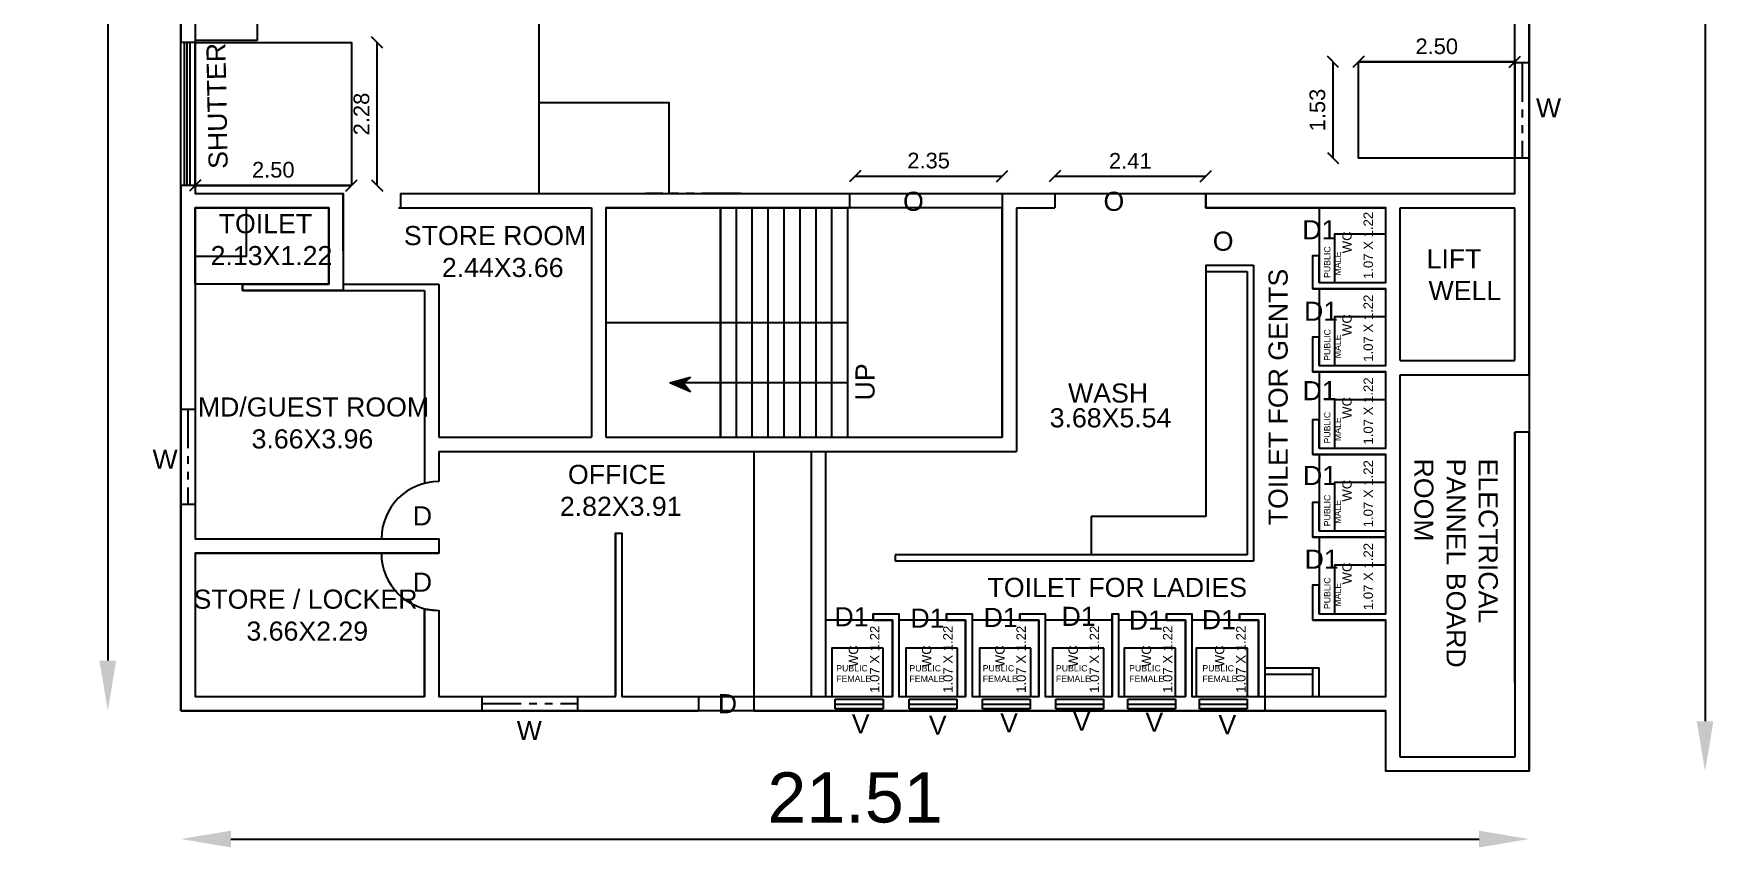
# Model space of a CAD drawing. Header units: metres. Extents: x 0 to 184, y 0 to 104.
# Drawn here: x 1.53 to 28.33, y 32.09 to 45.07 of the extents above; entities that cross this region are included whole.
import ezdxf

# ---------------------------------------------------------------- set-up
doc = ezdxf.new("R2010")
doc.units = ezdxf.units.M
doc.linetypes.add('ACAD_ISO08W100', pattern=[36, 24, -3, 6, -3])
doc.linetypes.add('PHANTOM2', pattern=[1.25, 0.625, -0.125, 0.125, -0.125, 0.125, -0.125])
for name, color, linetype in [('BLK_1_FLR_0_BLT_UP_AREA', 1, 'Continuous'), ('BLK_1_FLR_0_CARPET_AREA', 117, 'Continuous'), ('BLK_1_FLR_0_DRINKING_WATER', 117, 'Continuous'), ('BLK_1_FLR_0_EXIT_WIDTH_DOOR', 2, 'Continuous'), ('BLK_1_FLR_0_REGULAR_ROOM_1', 117, 'Continuous'), ('BLK_1_FLR_0_ROOM_1_LIGHT_VENTILATION_1', 140, 'Continuous'), ('BLK_1_FLR_0_URINAL', 2, 'Continuous'), ('BLK_1_FLR_0_WASH', 2, 'Continuous'), ('BLK_1_FLR_0_WATER_CLOSET', 213, 'Continuous'), ('BLK_1_FLR_1_WATER_CLOSET', 213, 'Continuous')]:
    doc.layers.add(name, color=color, linetype=linetype)
doc.styles.get("Standard").update_dxf_attribs({"font": 'arial.ttf', "height": 0.35})
doc.dimstyles.new('ISO-25', dxfattribs={"dimtxt": 0.8, "dimasz": 0.8, "dimexe": 1.25, "dimexo": 0.625, "dimgap": 0.25, "dimtad": 1, "dimdsep": 46, "dimtxsty": 'Standard', "dimcen": 2.5, "dimse1": 1, "dimse2": 1, "dimadec": 0, "dimazin": 0, "dimtfac": 1, "dimtmove": 0, "dimatfit": 3, "dimfxl": 0, "dimarcsym": 0})
doc.dimstyles.new('SAR', dxfattribs={"dimtxt": 0.25, "dimasz": 0.18, "dimexe": 0.18, "dimexo": 0.0625, "dimgap": 0.12, "dimtad": 1, "dimzin": 0, "dimdsep": 46, "dimtxsty": 'Standard', "dimblk": 'OBLIQUE', "dimcen": 0.09, "dimse1": 1, "dimse2": 1, "dimadec": 0, "dimazin": 0, "dimtfac": 1, "dimtofl": 0, "dimtmove": 0, "dimatfit": 3, "dimldrblk": 'OBLIQUE', "dimfxl": 0, "dimtolj": 1, "dimtzin": 0, "dimarcsym": 0})

# ---------------------------------------------------------------- blocks, each defined once
blk = doc.blocks.new('_Oblique')
at = {"color": 0, "linetype": 'ByBlock', "lineweight": -2}
blk.add_line((-0.5, -0.5), (0.5, 0.5), dxfattribs=at)
blk = doc.blocks.new('*D16')
at = {"layer": 'BLK_1_FLR_0_ROOM_1_LIGHT_VENTILATION_1', "color": 0, "lineweight": -2}
blk.add_line((25.163, 44.62), (22.668, 44.62), dxfattribs=at)
at = {"layer": 'Defpoints', "color": 0}
for p in [(22.668, 44.62), (22.668, 44.62), (25.163, 44.62)]:
    blk.add_point(p, dxfattribs=at)
at = {"layer": 'BLK_1_FLR_0_ROOM_1_LIGHT_VENTILATION_1', "color": 0, "lineweight": -2, "xscale": 0.18, "yscale": 0.18, "zscale": 0.18, "rotation": 180}
blk.add_blockref('_Oblique', (22.668, 44.62), dxfattribs=at)
at = {"layer": 'BLK_1_FLR_0_ROOM_1_LIGHT_VENTILATION_1', "color": 0, "lineweight": -2, "xscale": 0.18, "yscale": 0.18, "zscale": 0.18}
blk.add_blockref('_Oblique', (25.163, 44.62), dxfattribs=at)
at = {"layer": 'BLK_1_FLR_0_ROOM_1_LIGHT_VENTILATION_1', "color": 0, "insert": (23.915, 44.868), "char_height": 0.25, "attachment_point": 5}
blk.add_mtext('\\A1;2.50', dxfattribs=at)
blk = doc.blocks.new('*D17')
at = {"layer": 'BLK_1_FLR_0_ROOM_1_LIGHT_VENTILATION_1', "color": 0, "lineweight": -2}
blk.add_line((22.26, 44.62), (22.26, 43.087), dxfattribs=at)
at = {"layer": 'Defpoints', "color": 0}
for p in [(22.668, 44.62), (22.26, 43.087), (22.668, 43.087)]:
    blk.add_point(p, dxfattribs=at)
at = {"layer": 'BLK_1_FLR_0_ROOM_1_LIGHT_VENTILATION_1', "color": 0, "lineweight": -2, "xscale": 0.18, "yscale": 0.18, "zscale": 0.18}
for p, rotation in [((22.26, 44.62), 90), ((22.26, 43.087), 270)]:
    blk.add_blockref('_Oblique', p, dxfattribs=dict(at, rotation=rotation))
at = {"layer": 'BLK_1_FLR_0_ROOM_1_LIGHT_VENTILATION_1', "color": 0, "insert": (22.012, 43.853), "char_height": 0.25, "attachment_point": 5, "rotation": 90}
blk.add_mtext('\\A1;1.53', dxfattribs=at)
blk = doc.blocks.new('*D18')
at = {"layer": 'BLK_1_FLR_0_ROOM_1_LIGHT_VENTILATION_1', "color": 0, "lineweight": -2}
blk.add_line((4.106, 42.65), (6.601, 42.65), dxfattribs=at)
at = {"layer": 'Defpoints', "color": 0}
for p in [(4.106, 42.65), (6.601, 42.65), (6.601, 42.65)]:
    blk.add_point(p, dxfattribs=at)
at = {"layer": 'BLK_1_FLR_0_ROOM_1_LIGHT_VENTILATION_1', "color": 0, "lineweight": -2, "xscale": 0.18, "yscale": 0.18, "zscale": 0.18, "rotation": 180}
blk.add_blockref('_Oblique', (4.106, 42.65), dxfattribs=at)
at = {"layer": 'BLK_1_FLR_0_ROOM_1_LIGHT_VENTILATION_1', "color": 0, "lineweight": -2, "xscale": 0.18, "yscale": 0.18, "zscale": 0.18}
blk.add_blockref('_Oblique', (6.601, 42.65), dxfattribs=at)
at = {"layer": 'BLK_1_FLR_0_ROOM_1_LIGHT_VENTILATION_1', "color": 0, "insert": (5.354, 42.898), "char_height": 0.25, "attachment_point": 5}
blk.add_mtext('\\A1;2.50', dxfattribs=at)
blk = doc.blocks.new('*D19')
at = {"layer": 'BLK_1_FLR_0_ROOM_1_LIGHT_VENTILATION_1', "color": 0, "lineweight": -2}
blk.add_line((7.009, 42.65), (7.009, 44.928), dxfattribs=at)
at = {"layer": 'Defpoints', "color": 0}
for p in [(6.601, 44.928), (7.009, 44.928), (6.601, 42.65)]:
    blk.add_point(p, dxfattribs=at)
at = {"layer": 'BLK_1_FLR_0_ROOM_1_LIGHT_VENTILATION_1', "color": 0, "lineweight": -2, "xscale": 0.18, "yscale": 0.18, "zscale": 0.18}
for p, rotation in [((7.009, 44.928), 90), ((7.009, 42.65), 270)]:
    blk.add_blockref('_Oblique', p, dxfattribs=dict(at, rotation=rotation))
at = {"layer": 'BLK_1_FLR_0_ROOM_1_LIGHT_VENTILATION_1', "color": 0, "insert": (6.761, 43.789), "char_height": 0.25, "attachment_point": 5, "rotation": 90}
blk.add_mtext('\\A1;2.28', dxfattribs=at)
blk = doc.blocks.new('*D26')
at = {"layer": 'BLK_1_FLR_0_EXIT_WIDTH_DOOR', "color": 0, "lineweight": -2}
blk.add_line((17.822, 42.797), (20.23, 42.797), dxfattribs=at)
at = {"layer": 'Defpoints', "color": 0}
for p in [(20.23, 42.797), (17.822, 42.521), (20.23, 42.521)]:
    blk.add_point(p, dxfattribs=at)
at = {"layer": 'BLK_1_FLR_0_EXIT_WIDTH_DOOR', "color": 0, "lineweight": -2, "xscale": 0.18, "yscale": 0.18, "zscale": 0.18, "rotation": 180}
blk.add_blockref('_Oblique', (17.822, 42.797), dxfattribs=at)
at = {"layer": 'BLK_1_FLR_0_EXIT_WIDTH_DOOR', "color": 0, "lineweight": -2, "xscale": 0.18, "yscale": 0.18, "zscale": 0.18}
blk.add_blockref('_Oblique', (20.23, 42.797), dxfattribs=at)
at = {"layer": 'BLK_1_FLR_0_EXIT_WIDTH_DOOR', "color": 0, "insert": (19.026, 43.042), "char_height": 0.25, "attachment_point": 5}
blk.add_mtext('\\A1;2.41', dxfattribs=at)
blk = doc.blocks.new('*D27')
at = {"layer": 'BLK_1_FLR_0_EXIT_WIDTH_DOOR', "color": 0, "lineweight": -2}
blk.add_line((14.635, 42.797), (16.984, 42.797), dxfattribs=at)
at = {"layer": 'Defpoints', "color": 0}
for p in [(16.984, 42.797), (14.635, 42.521), (16.984, 42.521)]:
    blk.add_point(p, dxfattribs=at)
at = {"layer": 'BLK_1_FLR_0_EXIT_WIDTH_DOOR', "color": 0, "lineweight": -2, "xscale": 0.18, "yscale": 0.18, "zscale": 0.18, "rotation": 180}
blk.add_blockref('_Oblique', (14.635, 42.797), dxfattribs=at)
at = {"layer": 'BLK_1_FLR_0_EXIT_WIDTH_DOOR', "color": 0, "lineweight": -2, "xscale": 0.18, "yscale": 0.18, "zscale": 0.18}
blk.add_blockref('_Oblique', (16.984, 42.797), dxfattribs=at)
at = {"layer": 'BLK_1_FLR_0_EXIT_WIDTH_DOOR', "color": 0, "insert": (15.809, 43.045), "char_height": 0.25, "attachment_point": 5}
blk.add_mtext('\\A1;2.35', dxfattribs=at)
blk = doc.blocks.new('*D101')
at = {"color": 0, "lineweight": -2}
blk.add_line((2.714, 63.896), (2.714, 35.067), dxfattribs=at)
at = {"color": 0}
for points in [[(2.58, 63.896), (2.847, 63.896), (2.714, 64.696)], [(2.58, 35.067), (2.847, 35.067), (2.714, 34.267)]]:
    blk.add_solid(points, dxfattribs=at)
at = {"layer": 'Defpoints', "color": 0}
for p in [(3.878, 64.696), (2.714, 34.267), (3.878, 34.267)]:
    blk.add_point(p, dxfattribs=at)
at = {"color": 0, "insert": (2.055, 49.482), "char_height": 0.8, "attachment_point": 5, "rotation": 90}
blk.add_mtext('30.43', dxfattribs=at)
blk = doc.blocks.new('*D105')
at = {"color": 0, "lineweight": -2}
blk.add_line((28.196, 63.896), (28.196, 34.101), dxfattribs=at)
at = {"color": 0}
for points in [[(28.062, 63.896), (28.329, 63.896), (28.196, 64.696)], [(28.062, 34.101), (28.329, 34.101), (28.196, 33.301)]]:
    blk.add_solid(points, dxfattribs=at)
at = {"layer": 'Defpoints', "color": 0}
for p in [(25.391, 64.696), (25.391, 33.301), (28.196, 33.301)]:
    blk.add_point(p, dxfattribs=at)
at = {"color": 0, "insert": (27.537, 48.999), "char_height": 0.8, "attachment_point": 5, "rotation": 90}
blk.add_mtext('31.4', dxfattribs=at)
blk = doc.blocks.new('*D107')
at = {"color": 0, "lineweight": -2}
blk.add_line((4.678, 32.221), (24.591, 32.221), dxfattribs=at)
at = {"color": 0}
for points in [[(4.678, 32.354), (4.678, 32.087), (3.878, 32.221)], [(24.591, 32.354), (24.591, 32.087), (25.391, 32.221)]]:
    blk.add_solid(points, dxfattribs=at)
at = {"layer": 'Defpoints', "color": 0}
for p in [(3.878, 34.267), (25.391, 34.267), (25.391, 32.221)]:
    blk.add_point(p, dxfattribs=at)
at = {"color": 0, "insert": (14.635, 32.879), "char_height": 0.8, "attachment_point": 5}
blk.add_mtext('21.51', dxfattribs=at)

msp = doc.modelspace()

# ---------------------------------------------------------------- hatches: boundary and pattern name
at = {"lineweight": 25}
h = msp.add_hatch(color=7, dxfattribs=at)
h.dxf.hatch_style = 1
h.paths.add_polyline_path([(12.00776, 39.59126), (11.67826, 39.49932), (12.00776, 39.35563), (11.89299, 39.50004)])

# ---------------------------------------------------------------- linework, layer by layer
at = {"color": 7, "lineweight": 25}
for p, q in [((3.8776, 54.48544), (3.8776, 44.92805)), ((25.1628, 42.52143), (25.1628, 53.79862)), ((25.3914, 39.62583), (25.3914, 53.79862)), ((5.0968, 51.05644), (5.0968, 44.96044)), ((4.1062, 44.92805), (3.8776, 44.92805)), ((3.93632, 42.65044), (3.93632, 44.92805)), ((3.97903, 42.65044), (3.97903, 44.92805)), ((4.02967, 42.65044), (4.02967, 44.92805)), ((5.0968, 44.96044), (4.1062, 44.96044)), ((4.1062, 44.96044), (4.1062, 44.92805)), ((25.1628, 44.61082), (25.3914, 44.61082)), ((25.3914, 43.08682), (25.1628, 43.08682)), ((3.8776, 42.65044), (3.8776, 34.26704)), ((4.1062, 42.65044), (3.8776, 42.65044)), ((4.1062, 42.65044), (4.1062, 42.52143)), ((4.1062, 42.52143), (6.46776, 42.52143)), ((6.46776, 41.60828), (6.46776, 42.52143)), ((7.38216, 42.52143), (14.5456, 42.52143)), ((7.38216, 42.52143), (7.38216, 42.29283)), ((14.5456, 42.52143), (14.5456, 42.29283)), ((16.984, 42.52143), (17.8222, 42.52143)), ((16.984, 42.52143), (16.984, 38.63523)), ((17.8222, 42.52143), (17.8222, 42.29283)), ((20.2296, 42.52143), (25.1628, 42.52143)), ((20.2296, 42.52143), (20.2296, 42.29283)), ((4.1062, 42.29283), (4.1062, 41.07363)), ((4.1062, 42.29283), (6.2398, 42.29283)), ((6.2398, 42.29283), (6.2398, 41.07363)), ((6.4684, 42.29283), (6.4684, 41.07363)), ((7.3528, 42.29283), (10.4308, 42.29283)), ((10.4308, 42.29283), (10.4308, 38.63523)), ((10.6594, 42.29283), (14.5456, 42.29283)), ((10.6594, 42.29283), (10.6594, 38.63523)), ((12.4882, 42.29283), (12.4882, 38.63523)), ((12.4882, 38.63523), (12.4882, 42.29283)), ((12.7422, 38.63523), (12.7422, 42.29283)), ((12.9962, 38.63523), (12.9962, 42.29283)), ((13.2502, 38.63523), (13.2502, 42.29283)), ((13.5042, 38.63523), (13.5042, 42.29283)), ((13.7582, 38.63523), (13.7582, 42.29283)), ((14.0122, 38.63523), (14.0122, 42.29283)), ((14.2662, 38.63523), (14.2662, 42.29283)), ((14.5202, 38.63523), (14.5202, 42.29283)), ((17.2126, 42.29283), (17.8222, 42.29283)), ((17.2126, 42.29283), (17.2126, 38.40663)), ((20.2296, 42.29283), (21.937, 42.29283)), ((21.937, 42.29283), (23.1054, 42.29283)), ((23.1054, 41.09964), (23.1054, 42.29283)), ((23.334, 39.85443), (23.334, 42.29283)), ((23.334, 42.29283), (25.1628, 42.29283)), ((25.1628, 39.85443), (25.1628, 42.29283)), ((4.10621, 41.72923), (4.10621, 40.96723)), ((20.2296, 41.37843), (20.7516, 41.37843)), ((20.2296, 41.37843), (20.9916, 41.37843)), ((20.2296, 41.37843), (20.2296, 37.36491)), ((20.2296, 41.27683), (20.89, 41.27683)), ((20.89, 41.27683), (20.89, 36.75531)), ((20.9916, 41.37843), (20.9916, 36.65371)), ((21.937, 40.99804), (21.937, 41.53287)), ((21.937, 41.53287), (22.0386, 41.53287)), ((22.0386, 41.09964), (22.0386, 41.53287)), ((4.1062, 41.07363), (4.10621, 41.07363)), ((4.86074, 41.07363), (6.2398, 41.07363)), ((4.86074, 41.07363), (4.86074, 40.97203)), ((6.4684, 41.07363), (7.9924, 41.07363)), ((7.9924, 41.07363), (7.9924, 38.63523)), ((22.0386, 41.09964), (23.1054, 41.09964)), ((4.1062, 40.97203), (4.1062, 37.00963)), ((4.1062, 40.97203), (4.10621, 40.97203)), ((4.86819, 40.97203), (7.7638, 40.97203)), ((7.7638, 40.97203), (7.7638, 37.8954)), ((21.937, 40.99804), (23.1054, 40.99804)), ((22.0386, 40.99777), (22.0386, 40.99804)), ((23.1054, 39.77884), (23.1054, 40.99804)), ((10.6594, 40.46403), (14.5202, 40.46403)), ((21.937, 39.67724), (21.937, 40.23578)), ((21.937, 40.23578), (22.0386, 40.23578)), ((22.0386, 39.77884), (22.0386, 40.23578)), ((21.937, 39.67724), (23.1054, 39.67724)), ((22.0386, 39.77884), (23.1054, 39.77884)), ((23.1054, 38.45804), (23.1054, 39.67724)), ((23.334, 39.85443), (25.1628, 39.85443)), ((11.67826, 39.49932), (12.00776, 39.59126)), ((12.00776, 39.35563), (11.67826, 39.49932)), ((12.00776, 39.59126), (11.89299, 39.50004)), ((11.89356, 39.49932), (12.00776, 39.35563)), ((23.334, 33.52983), (23.334, 39.62583)), ((23.334, 39.62583), (25.3914, 39.62583)), ((3.87553, 39.08133), (4.10413, 39.08133)), ((21.937, 38.35644), (21.937, 38.91706)), ((21.937, 38.91706), (22.0386, 38.91706)), ((22.0386, 38.45804), (22.0386, 38.91706)), ((7.9924, 38.63523), (10.4308, 38.63523)), ((10.6594, 38.63523), (16.984, 38.63523)), ((25.1628, 34.72424), (25.1628, 38.71209)), ((25.1628, 38.71209), (25.1628, 33.52983)), ((25.3914, 38.71209), (25.1628, 38.71209)), ((25.3914, 33.30123), (25.3914, 38.71209)), ((7.9924, 38.40663), (7.9924, 37.92503)), ((7.9924, 38.40663), (12.6406, 38.40663)), ((12.6406, 38.40663), (17.2126, 38.40663)), ((13.0216, 38.40663), (13.0216, 34.49564)), ((13.936, 38.40663), (13.936, 34.49564)), ((14.1646, 38.40663), (14.1646, 34.49564)), ((21.937, 38.35644), (23.1054, 38.35644)), ((22.0386, 38.45804), (23.1054, 38.45804)), ((23.1054, 35.81644), (23.1054, 38.35644)), ((4.10413, 37.55733), (3.87553, 37.55733)), ((21.937, 37.03564), (21.937, 37.59645)), ((21.937, 37.59645), (22.0386, 37.59645)), ((22.0386, 37.13724), (22.0386, 37.59645)), ((20.2296, 37.36491), (18.4008, 37.36491)), ((18.4008, 37.36491), (18.4008, 36.75531)), ((4.1062, 37.00963), (7.7638, 37.00963)), ((7.0803, 37.01064), (7.9947, 37.01064)), ((7.7638, 37.01064), (7.7638, 37.00963)), ((7.9924, 37.01064), (7.9924, 36.78174)), ((10.8118, 37.10233), (10.9134, 37.10233)), ((10.8118, 37.10233), (10.9134, 37.10233)), ((10.8118, 37.10233), (10.8118, 34.51153)), ((10.9134, 37.10233), (10.9134, 34.49564)), ((21.937, 37.03564), (23.1054, 37.03564)), ((22.0386, 37.13724), (23.1054, 37.13724)), ((4.1062, 36.78103), (4.1062, 34.49564)), ((4.1062, 36.78103), (7.7638, 36.78103)), ((7.07813, 36.78174), (7.99253, 36.78174)), ((10.8118, 34.51153), (10.8118, 36.94993)), ((10.8118, 34.49564), (10.8118, 36.94993)), ((20.89, 36.75531), (15.2766, 36.75531)), ((15.2766, 36.75531), (15.2766, 36.65371)), ((20.9916, 36.65371), (15.2766, 36.65371)), ((21.937, 35.81644), (21.937, 36.27547)), ((21.937, 36.27547), (22.0386, 36.27547)), ((22.0386, 35.81644), (22.0386, 36.27547)), ((7.7638, 35.89641), (7.7638, 34.49564)), ((7.7638, 35.89641), (7.7638, 34.49564)), ((7.9924, 35.86734), (7.9924, 34.49564)), ((14.92545, 35.81644), (15.33406, 35.81644)), ((14.92545, 35.81644), (14.92545, 35.71484)), ((14.92545, 35.71484), (15.2314, 35.71484)), ((15.2314, 35.71484), (15.2314, 34.49564)), ((15.333, 35.81644), (15.333, 34.49564)), ((16.09605, 35.81644), (16.5014, 35.81644)), ((16.09605, 35.81644), (16.09605, 35.71484)), ((16.09605, 35.71484), (16.3998, 35.71484)), ((16.3998, 35.71484), (16.3998, 34.49564)), ((16.5014, 35.81644), (16.5014, 34.49564)), ((16.5014, 35.71484), (16.50183, 35.71484)), ((17.26383, 35.81644), (17.6698, 35.81644)), ((17.26383, 35.81644), (17.26383, 35.71484)), ((17.26383, 35.71484), (17.5682, 35.71484)), ((17.5682, 35.71484), (17.5682, 34.49564)), ((17.6698, 35.81644), (17.6698, 34.49564)), ((18.7366, 35.81644), (18.7366, 34.49564)), ((18.7366, 35.81644), (18.8382, 35.81644)), ((18.8382, 35.81644), (18.8382, 34.49564)), ((19.60185, 35.81644), (20.0066, 35.81644)), ((19.60185, 35.81644), (19.60185, 35.71484)), ((19.60185, 35.71484), (19.905, 35.71484)), ((19.905, 35.71484), (19.905, 34.49564)), ((20.0066, 35.81644), (20.0066, 34.49564)), ((20.0066, 35.71484), (20.00786, 35.71484)), ((20.76985, 35.81644), (21.175, 35.81644)), ((20.76985, 35.81644), (20.76985, 35.71484)), ((20.76985, 35.71484), (21.0734, 35.71484)), ((21.0734, 35.71484), (21.0734, 34.49564)), ((21.175, 35.81644), (21.175, 34.49564)), ((21.937, 35.71484), (21.937, 35.88463)), ((21.937, 35.71484), (23.1054, 35.71484)), ((22.0386, 35.81644), (23.1054, 35.81644)), ((23.1054, 34.49564), (23.1054, 35.71484)), ((13.0216, 35.18053), (13.0216, 34.26704)), ((21.175, 34.95284), (22.0386, 34.95284)), ((21.175, 34.85124), (21.937, 34.85124)), ((21.937, 34.49564), (21.937, 34.95284)), ((22.0386, 34.49564), (22.0386, 34.95284)), ((4.1062, 34.49564), (7.7638, 34.49564)), ((7.9924, 34.49564), (10.8118, 34.49564)), ((8.6842, 34.26787), (8.6842, 34.49647)), ((10.2082, 34.49647), (10.2082, 34.26787)), ((10.9134, 34.49564), (12.13554, 34.49564)), ((12.13554, 34.49564), (12.13554, 34.26704)), ((13.0216, 34.49564), (15.2314, 34.49564)), ((14.31953, 34.45038), (15.08153, 34.45038)), ((14.31953, 34.29798), (14.31953, 34.45038)), ((15.08153, 34.45038), (15.08153, 34.29798)), ((15.333, 34.49564), (16.3998, 34.49564)), ((15.49626, 34.45038), (16.25826, 34.45038)), ((15.49626, 34.29798), (15.49626, 34.45038)), ((16.25826, 34.45038), (16.25826, 34.29798)), ((16.5014, 34.49564), (17.5682, 34.49564)), ((16.66866, 34.45038), (17.43066, 34.45038)), ((16.66866, 34.29798), (16.66866, 34.45038)), ((17.43066, 34.45038), (17.43066, 34.29798)), ((17.6698, 34.49564), (18.7366, 34.49564)), ((17.83648, 34.45038), (18.59848, 34.45038)), ((17.83648, 34.29798), (17.83648, 34.45038)), ((18.59848, 34.45038), (18.59848, 34.29798)), ((18.8382, 34.49564), (19.905, 34.49564)), ((18.98511, 34.45038), (19.74711, 34.45038)), ((18.98511, 34.29798), (18.98511, 34.45038)), ((19.74711, 34.45038), (19.74711, 34.29798)), ((20.0066, 34.49564), (23.1054, 34.49564)), ((20.12862, 34.45038), (20.89062, 34.45038)), ((20.12862, 34.29798), (20.12862, 34.45038)), ((20.89062, 34.45038), (20.89062, 34.29798)), ((21.175, 34.49564), (21.175, 34.26704)), ((3.8776, 34.26704), (12.13554, 34.26704)), ((13.0216, 34.26704), (23.1054, 34.26704)), ((15.08153, 34.29798), (14.31953, 34.29798)), ((16.25826, 34.29798), (15.49626, 34.29798)), ((17.43066, 34.29798), (16.66866, 34.29798)), ((18.59848, 34.29798), (17.83648, 34.29798)), ((19.74711, 34.29798), (18.98511, 34.29798)), ((20.89062, 34.29798), (20.12862, 34.29798)), ((23.1054, 33.30123), (23.1054, 34.26704)), ((25.1628, 33.52983), (23.334, 33.52983)), ((25.3914, 33.30123), (23.1054, 33.30123))]:
    msp.add_line(p, q, dxfattribs=at)
at = {"color": 7, "linetype": 'PHANTOM2', "lineweight": 25}
for p, q in [((25.2771, 44.61082), (25.2771, 43.08682)), ((12.81675, 42.52143), (11.29275, 42.52143)), ((3.98983, 39.08133), (3.98983, 37.55733)), ((8.6842, 34.38217), (10.2082, 34.38217))]:
    msp.add_line(p, q, dxfattribs=at)
at = {"color": 7, "linetype": 'ACAD_ISO08W100', "lineweight": 25}
for p, q in [((14.5202, 39.49932), (11.88726, 39.49932)), ((14.31953, 34.37418), (15.08153, 34.37418)), ((15.49626, 34.37418), (16.25826, 34.37418)), ((16.66866, 34.37418), (17.43066, 34.37418)), ((17.83648, 34.37418), (18.59848, 34.37418)), ((18.98511, 34.37418), (19.74711, 34.37418)), ((20.12862, 34.37418), (20.89062, 34.37418))]:
    msp.add_line(p, q, dxfattribs=at)
at = {"color": 1}
msp.add_lwpolyline([(10.6594, 38.63523), (16.984, 38.63523), (16.984, 42.29283), (10.6594, 42.29283)], close=True, dxfattribs=at)
at = {"color": 7, "lineweight": 25}
for centre, start, end in [((7.9947, 37.01064), 90, 180), ((7.99253, 36.78174), 180, 270)]:
    msp.add_arc(centre, 0.9144, start, end, dxfattribs=at)
at = {"layer": 'BLK_1_FLR_0_BLT_UP_AREA', "color": 11}
msp.add_lwpolyline([(3.8776, 34.26704), (3.8776, 64.69624), (5.0206, 64.69624), (5.0206, 67.99824), (11.0658, 67.99824), (11.0658, 64.69624), (25.3914, 64.69624), (25.3914, 33.30123), (23.1054, 33.30123), (23.1054, 34.26704), (3.8776, 34.26704)], dxfattribs=at)
at = {"layer": 'BLK_1_FLR_0_CARPET_AREA', "color": 11}
msp.add_lwpolyline([(4.1062, 51.05644), (4.1062, 42.52143), (6.46776, 42.52143), (6.46776, 40.97203), (4.86074, 40.97203), (4.86074, 41.07363), (6.2398, 41.07363), (6.2398, 42.29283), (4.1062, 42.29283), (4.1062, 37.00963), (7.9924, 37.01064), (7.99253, 36.78174), (4.1062, 36.78103), (4.1062, 34.49564), (7.7638, 34.49564), (7.7638, 35.89641), (7.9924, 35.86734), (7.9924, 34.49564), (10.8118, 34.49564), (10.8118, 37.10233), (10.9134, 37.10233), (10.9134, 34.49564), (15.2314, 34.49564), (15.2314, 35.71484), (14.92545, 35.71484), (14.92545, 35.81644), (15.333, 35.81644), (15.333, 34.49565), (16.3998, 34.49564), (16.3998, 35.71484), (16.09605, 35.71484), (16.09605, 35.81644), (16.5014, 35.81644), (16.5014, 34.49565), (17.5682, 34.49565), (17.5682, 35.71485), (17.26383, 35.71485), (17.26383, 35.81644), (17.6698, 35.81644), (17.6698, 34.49564), (18.7366, 34.49564), (18.7366, 35.81644), (18.8382, 35.81644), (18.8382, 34.49564), (19.905, 34.49564), (19.905, 35.71484), (19.60185, 35.71484), (19.60185, 35.81644), (20.0066, 35.81644), (20.0066, 34.49565), (21.0734, 34.49564), (21.0734, 35.71485), (20.76985, 35.71484), (20.76985, 35.81644), (21.175, 35.81644), (21.175, 34.49564), (23.1054, 34.49564), (23.1054, 35.71484), (21.937, 35.71484), (21.937, 36.27547), (22.0386, 36.27547), (22.0386, 35.81644), (23.1054, 35.81644), (23.1054, 37.03564), (21.937, 37.03564), (21.937, 37.59645), (22.0386, 37.59645), (22.0386, 37.13724), (23.1054, 37.13724), (23.1054, 38.35644), (21.937, 38.35644), (21.937, 38.91706), (22.0386, 38.91706), (22.0386, 38.45804), (23.1054, 38.45804), (23.1054, 39.67724), (21.937, 39.67724), (21.937, 40.23578), (22.0386, 40.23578), (22.0386, 39.77884), (23.1054, 39.77884), (23.1054, 40.99804), (21.937, 40.99804), (21.937, 41.53287), (22.0386, 41.53287), (22.0386, 41.09964), (23.1054, 41.09964), (23.1054, 42.29283), (20.2296, 42.29283), (20.2296, 42.52143), (25.1628, 42.52143), (25.1628, 64.46764)], dxfattribs=at)
at = {"layer": 'BLK_1_FLR_0_DRINKING_WATER', "color": 7}
msp.add_lwpolyline([(9.5926, 42.52143), (11.67156, 42.52143), (11.67156, 43.96936), (9.5926, 43.96936)], close=True, dxfattribs=at)
at = {"layer": 'BLK_1_FLR_0_REGULAR_ROOM_1', "color": 2}
msp.add_lwpolyline([(25.1628, 64.46764), (9.5926, 64.46764), (9.5926, 42.52143), (25.1628, 42.52143)], close=True, dxfattribs=at)
at = {"layer": 'BLK_1_FLR_0_ROOM_1_LIGHT_VENTILATION_1', "color": 232}
for points in [[(4.1062, 42.65044), (4.1062, 44.92805), (6.60148, 44.92805), (6.60148, 42.65044)], [(25.1628, 44.62015), (25.1628, 43.08682), (22.66752, 43.08682), (22.66752, 44.62015)]]:
    msp.add_lwpolyline(points, close=True, dxfattribs=at)
at = {"layer": 'BLK_1_FLR_0_URINAL', "color": 235}
msp.add_lwpolyline([(4.1062, 42.29283), (6.2398, 42.29283), (6.2398, 41.07363), (4.1062, 41.07363)], close=True, dxfattribs=at)
at = {"layer": 'BLK_1_FLR_0_WASH', "color": 60}
for points in [[(4.92585, 42.29283), (4.1062, 42.29283), (4.1062, 41.52019), (4.92585, 41.52019)], [(23.1054, 41.87228), (22.28575, 41.87228), (22.28575, 41.09964), (23.1054, 41.09964)], [(23.1054, 40.55148), (22.28575, 40.55148), (22.28575, 39.77884), (23.1054, 39.77884)], [(23.1054, 39.23068), (22.28575, 39.23068), (22.28575, 38.45804), (23.1054, 38.45804)], [(23.1054, 37.90988), (22.28575, 37.90988), (22.28575, 37.13724), (23.1054, 37.13724)], [(23.1054, 36.58908), (22.28575, 36.58908), (22.28575, 35.81644), (23.1054, 35.81644)], [(15.08533, 35.26828), (14.26568, 35.26828), (14.26568, 34.49564), (15.08533, 34.49564)], [(16.26723, 35.26828), (15.44758, 35.26828), (15.44758, 34.49564), (16.26723, 34.49564)], [(17.43832, 35.26828), (16.61867, 35.26828), (16.61867, 34.49564), (17.43832, 34.49564)], [(18.60415, 35.26828), (17.78449, 35.26828), (17.78449, 34.49564), (18.60415, 34.49564)], [(19.74582, 35.26828), (18.92617, 35.26828), (18.92617, 34.49564), (19.74582, 34.49564)], [(20.89783, 35.26828), (20.07818, 35.26828), (20.07818, 34.49564), (20.89783, 34.49564)]]:
    msp.add_lwpolyline(points, close=True, dxfattribs=at)
at = {"layer": 'BLK_1_FLR_0_WASH', "color": 55}
for points in [[(4.92585, 42.29283), (4.1062, 42.29283), (4.1062, 41.52019), (4.92585, 41.52019)], [(23.1054, 41.87228), (22.28575, 41.87228), (22.28575, 41.09964), (23.1054, 41.09964)], [(23.1054, 40.55148), (22.28575, 40.55148), (22.28575, 39.77884), (23.1054, 39.77884)], [(23.1054, 39.23068), (22.28575, 39.23068), (22.28575, 38.45804), (23.1054, 38.45804)], [(23.1054, 37.90988), (22.28575, 37.90988), (22.28575, 37.13724), (23.1054, 37.13724)], [(23.1054, 36.58908), (22.28575, 36.58908), (22.28575, 35.81644), (23.1054, 35.81644)], [(15.08533, 35.26828), (14.26568, 35.26828), (14.26568, 34.49564), (15.08533, 34.49564)], [(16.26723, 35.26828), (15.44758, 35.26828), (15.44758, 34.49564), (16.26723, 34.49564)], [(17.43832, 35.26828), (16.61867, 35.26828), (16.61867, 34.49564), (17.43832, 34.49564)], [(18.60415, 35.26828), (17.78449, 35.26828), (17.78449, 34.49564), (18.60415, 34.49564)], [(19.74582, 35.26828), (18.92617, 35.26828), (18.92617, 34.49564), (19.74582, 34.49564)], [(20.89783, 35.26828), (20.07818, 35.26828), (20.07818, 34.49564), (20.89783, 34.49564)]]:
    msp.add_lwpolyline(points, close=True, dxfattribs=at)
at = {"layer": 'BLK_1_FLR_0_WATER_CLOSET', "color": 1}
for points in [[(22.0386, 42.29283), (22.0386, 41.09964), (23.1054, 41.09964), (23.1054, 42.29283)], [(22.0386, 40.99804), (22.0386, 39.77884), (23.1054, 39.77884), (23.1054, 40.99804)], [(22.0386, 39.67724), (22.0386, 38.45804), (23.1054, 38.45804), (23.1054, 39.67724)], [(22.0386, 38.35644), (22.0386, 37.13724), (23.1054, 37.13724), (23.1054, 38.35644)], [(22.0386, 37.03564), (22.0386, 35.81644), (23.1054, 35.81644), (23.1054, 37.03564)]]:
    msp.add_lwpolyline(points, close=True, dxfattribs=at)
at = {"layer": 'BLK_1_FLR_0_WATER_CLOSET', "color": 2}
for points in [[(15.2314, 35.71484), (14.1646, 35.71484), (14.1646, 34.49564), (15.2314, 34.49564)], [(16.3998, 35.71485), (15.333, 35.71485), (15.333, 34.49565), (16.3998, 34.49565)], [(17.5682, 35.71485), (16.5014, 35.71485), (16.5014, 34.49565), (17.5682, 34.49565)], [(18.7366, 35.71485), (17.6698, 35.71485), (17.6698, 34.49565), (18.7366, 34.49565)], [(19.905, 35.71485), (18.8382, 35.71485), (18.8382, 34.49565), (19.905, 34.49565)], [(21.0734, 35.71485), (20.0066, 35.71485), (20.0066, 34.49565), (21.0734, 34.49565)]]:
    msp.add_lwpolyline(points, close=True, dxfattribs=at)

# ---------------------------------------------------------------- texts
at = {"color": 7, "lineweight": 25}
for s, height, rotation, p in [('SHUTTER', 0.3048, 91.082158, (4.62751, 42.91639)), ('1.07 X 1.22', 0.15, 90, (22.89719, 41.15677)), ('WC', 0.15, 90, (22.55863, 41.56712)), ('TOILET FOR GENTS', 0.3048, 90, (21.53677, 37.22774)), ('1.07 X 1.22', 0.15, 90, (22.89719, 39.83597)), ('WC', 0.15, 90, (22.55863, 40.24632)), ('UP', 0.3048, 90, (14.94689, 39.21942)), ('1.07 X 1.22', 0.15, 90, (22.89719, 38.51517)), ('WC', 0.15, 90, (22.55863, 38.92552)), ('1.07 X 1.22', 0.15, 90, (22.89719, 37.19437)), ('ROOM', 0.3048, 270, (23.55791, 38.29161)), ('PANNEL BOARD', 0.3048, 270, (24.0711, 38.2914)), ('ELECTRICAL', 0.3048, 270, (24.5843, 38.2914)), ('WC', 0.15, 90, (22.55863, 37.60472)), ('1.07 X 1.22', 0.15, 90, (22.89719, 35.87357)), ('WC', 0.15, 90, (22.55863, 36.28392)), ('1.07 X 1.22', 0.15, 90, (15.02319, 34.55277)), ('1.07 X 1.22', 0.15, 90, (16.19159, 34.55277)), ('1.07 X 1.22', 0.15, 90, (17.35999, 34.55277)), ('1.07 X 1.22', 0.15, 90, (18.52839, 34.55277)), ('1.07 X 1.22', 0.15, 90, (19.69679, 34.55277)), ('1.07 X 1.22', 0.15, 90, (20.86519, 34.55277)), ('WC', 0.15, 90, (14.68463, 34.96312)), ('WC', 0.15, 90, (15.85303, 34.96312)), ('WC', 0.15, 90, (17.02143, 34.96312)), ('WC', 0.15, 90, (18.18983, 34.96312)), ('WC', 0.15, 90, (19.35823, 34.96312)), ('WC', 0.15, 90, (20.52663, 34.96312))]:
    msp.add_text(s, height=height, rotation=rotation, dxfattribs=at).set_placement(p)
for s, p in [('W', (25.49778, 43.73564)), ('O', (15.40058, 42.244)), ('O', (18.59885, 42.244)), (' TOILET', (4.36531, 41.8869)), ('D1', (21.76873, 41.79037)), ('STORE ROOM', (7.4372, 41.69739)), ('O', (20.3421, 41.60784)), ('2.13X1.22', (4.3547, 41.37765)), ('LIFT', (23.75311, 41.32717)), ('     2.44X3.66', (7.45258, 41.18814)), ('WELL', (23.7843, 40.81917)), ('D1', (21.79744, 40.48993)), ('WASH', (18.03328, 39.18504)), ('D1', (21.77366, 39.2226)), ('MD/GUEST ROOM', (4.14997, 38.96225)), ('3.68X5.54', (17.74031, 38.79005)), ('       3.66X3.96', (4.18011, 38.453)), ('W', (3.42724, 38.13087)), (' OFFICE', (9.93676, 37.88674)), ('D1', (21.78072, 37.86899)), ('D', (7.58004, 37.22591)), ('2.82X3.91', (9.92615, 37.37749)), ('D1', (21.80726, 36.53337)), ('D', (7.58004, 36.16684)), ('STORE / LOCKER', (4.08253, 35.89571)), ('TOILET FOR LADIES', (16.74909, 36.0834)), ('D1', (14.30616, 35.61575)), ('D1', (17.92945, 35.62211)), ('       3.66X2.29', (4.09791, 35.38646)), ('D1', (15.51878, 35.59322)), ('D1', (16.68603, 35.60451)), ('D1', (19.00325, 35.56248)), ('D1', (20.16849, 35.56854)), ('D', (12.44624, 34.22811)), ('W', (9.23732, 33.80186)), ('V', (14.58308, 33.90602)), ('V', (15.81289, 33.88564)), ('V', (16.94984, 33.92366)), ('V', (18.10932, 33.94774)), ('V', (19.26774, 33.93275)), ('V', (20.43261, 33.89309))]:
    msp.add_text(s, height=0.3048, dxfattribs=at).set_placement(p)
at = {"layer": 'BLK_1_FLR_1_WATER_CLOSET', "color": 1, "char_height": 0.1, "attachment_point": 1, "rotation": 90}
for insert in [(22.11901, 41.17343), (22.11901, 39.85263), (22.11901, 38.53183), (22.11901, 37.21103), (22.11901, 35.89023)]:
    msp.add_mtext_dynamic_manual_height_columns('PUBLIC   MALE', width=0.554259, gutter_width=45, heights=[0], dxfattribs=dict(at, insert=insert))
at = {"layer": 'BLK_1_FLR_1_WATER_CLOSET', "color": 2, "char_height": 0.1, "attachment_point": 1}
for insert in [(14.33394, 34.99515), (15.50234, 34.99515), (16.67074, 34.99515), (17.83914, 34.99515), (19.00754, 34.99515), (20.17594, 34.99515)]:
    msp.add_mtext_dynamic_manual_height_columns('PUBLIC   FEMALE', width=0.8446186, gutter_width=45, heights=[0], dxfattribs=dict(at, insert=insert))

# ---------------------------------------------------------------- dimensions: what is measured, and where the dimension line sits
for base, p1, p2, picture, middle in [((2.71376, 34.26704), (3.8776, 64.69624), (3.8776, 34.26704), '*D101', (2.05503, 49.48164)), ((28.19554, 33.30123), (25.3914, 64.69624), (25.3914, 33.30123), '*D105', (27.53681, 48.99874))]:
    dim = msp.add_linear_dim(base=base, p1=p1, p2=p2, angle=90, dimstyle='ISO-25')
    dim.commit()
    dim.dimension.update_dxf_attribs({"geometry": picture, "text_midpoint": middle})
dim = msp.add_linear_dim(base=(25.3914, 32.22067), p1=(3.8776, 34.26704), p2=(25.3914, 34.26704), dimstyle='ISO-25')
dim.commit()
dim.dimension.update_dxf_attribs({"geometry": '*D107', "text_midpoint": (14.6345, 32.87913)})
at = {"layer": 'BLK_1_FLR_0_EXIT_WIDTH_DOOR', "color": 2}
for base, p1, p2, picture, middle in [((16.984, 42.79688), (14.6345, 42.52143), (16.984, 42.52143), '*D27', (15.80925, 43.04461)), ((20.2296, 42.79688), (17.8222, 42.52143), (20.2296, 42.52143), '*D26', (19.0259, 43.04239))]:
    dim = msp.add_linear_dim(base=base, p1=p1, p2=p2, dimstyle='SAR', override={"dimpost": '\\X', "dimfxl": 0.018, "dimfxlon": 1, "dimarcsym": 1}, dxfattribs=at)
    dim.commit()
    dim.dimension.update_dxf_attribs({"geometry": picture, "text_midpoint": middle})
at = {"layer": 'BLK_1_FLR_0_ROOM_1_LIGHT_VENTILATION_1', "color": 232}
for p1, p2, distance, picture, middle in [((25.1628, 44.62015), (22.66752, 44.62015), 0, '*D16', (23.91516, 44.86779)), ((6.60148, 42.65044), (6.60148, 44.92805), -0.40732, '*D19', (6.76115, 43.78924)), ((22.66752, 44.62015), (22.66752, 43.08682), -0.40732, '*D17', (22.01247, 43.85348)), ((4.1062, 42.65044), (6.60148, 42.65044), 0, '*D18', (5.35384, 42.89808))]:
    dim = msp.add_aligned_dim(p1=p1, p2=p2, distance=distance, dimstyle='SAR', override={"dimpost": '\\X', "dimfxl": 0.018, "dimfxlon": 1, "dimarcsym": 1}, dxfattribs=at)
    dim.commit()
    dim.dimension.update_dxf_attribs({"geometry": picture, "text_midpoint": middle})

doc.saveas('drawing.dxf')
